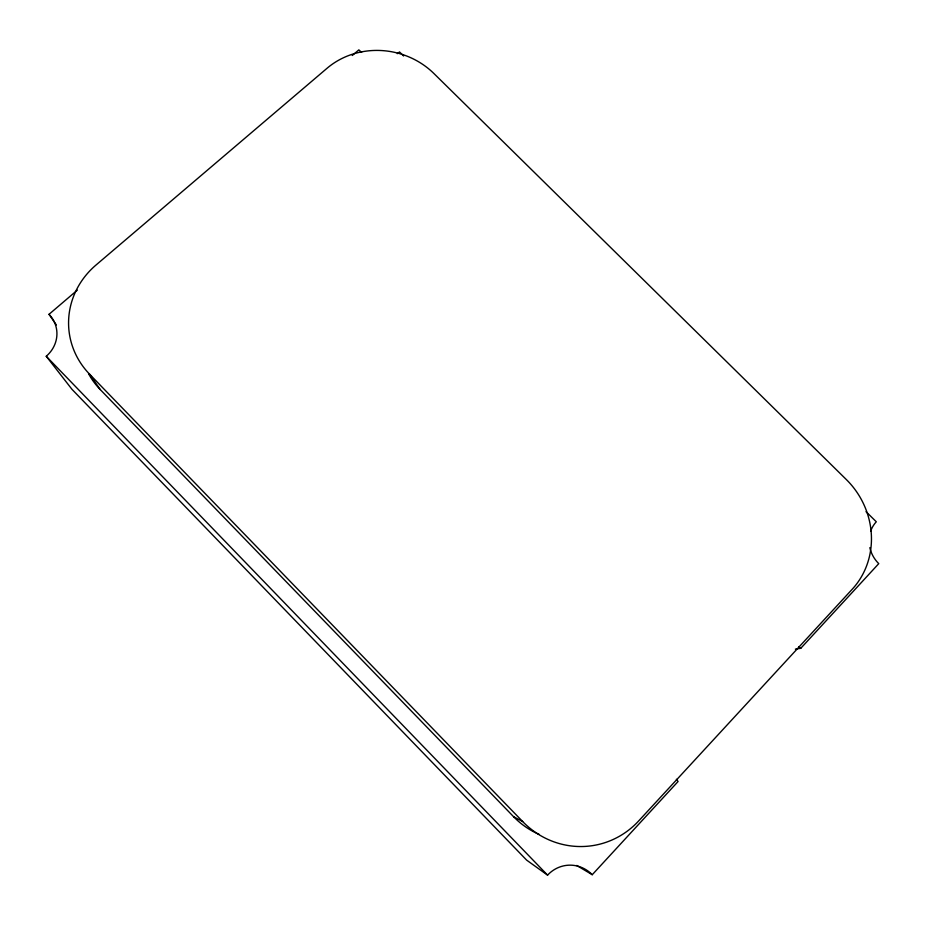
<?xml version="1.0" encoding="UTF-8"?>
<svg xmlns="http://www.w3.org/2000/svg" width="925" height="925" viewBox="0 0 925 925"><rect width="100%" height="100%" fill="white"/><g stroke="black" fill="none" stroke-linecap="round" stroke-linejoin="round"><path stroke-width="1.39" d="M77.353 290.126L49.013 314.315A31.843 29.588 -13.6 0 1 46.25 356.264L71.977 389.321L526.637 860.123L547.577 875.131A33.589 31.681 88.7 0 1 592.243 874.715L678.083 781.509L676.395 779.289M795.407 649.096L800.761 648.321L878.75 563.649A30.328 27.877 55.5 0 1 869.835 547.681M352.275 55.488L358.854 49.869A28.791 26.224 13.4 0 0 361.652 52.297M513.606 816.717L522.683 821.562A84.718 81.25 80.4 0 0 638.678 820.926L852.26 589.202A79.585 74.439 54.5 0 0 846.294 479.508L433.941 73.549A76.463 70.728 13.1 0 0 327.068 68.253L95.957 265.07A81.469 76.775 -7.3 0 0 89.517 374.116L100.177 389.506L513.606 816.717A80.799 77.608 81.2 0 0 539.321 834.454M576.703 865.465L592.243 874.715M798.645 646.679L800.761 648.321M403.612 55.986L399.507 51.939A28.791 26.224 13.4 0 1 397.253 53.673M866.031 511.664L876.299 521.781A30.328 27.877 55.5 0 0 870.645 531.239M89.517 374.116L522.683 821.562M46.25 356.264L547.577 875.131M49.013 314.315L56.367 324.964M100.177 389.506A77.804 73.561 -7.9 0 1 88.546 373.665"/></g></svg>
